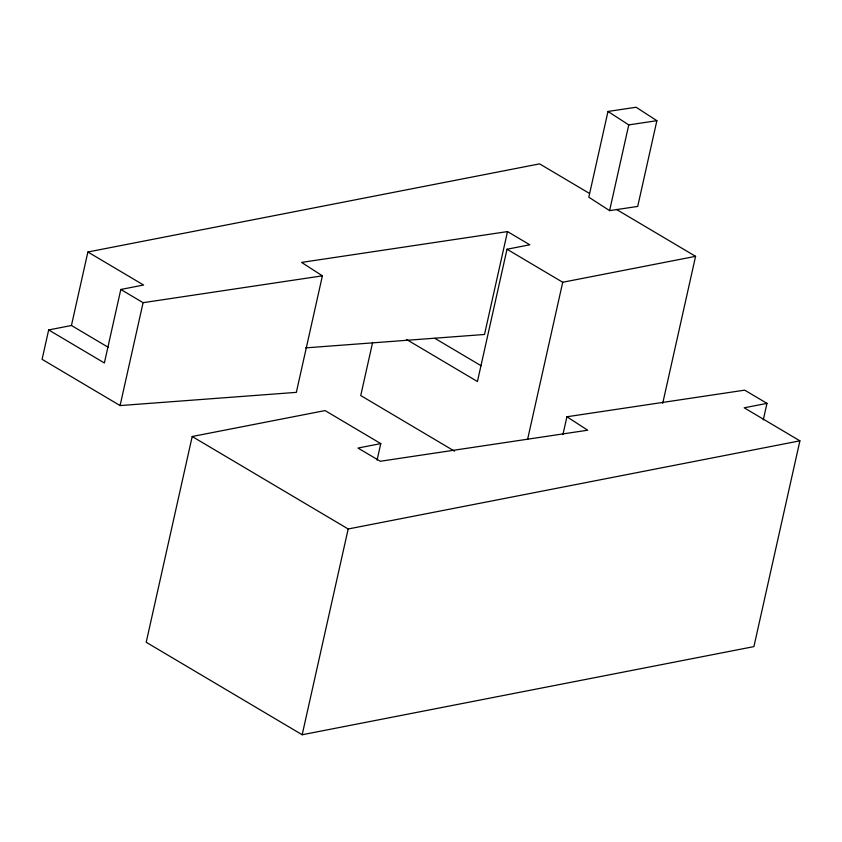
<?xml version="1.0" encoding="UTF-8"?>
<svg xmlns="http://www.w3.org/2000/svg" width="842" height="842" viewBox="0 0 842 842"><rect width="100%" height="100%" fill="white"/><g stroke="black" fill="none" stroke-linecap="round" stroke-linejoin="round"><path stroke-width="1.26" d="M108.218 347.293L71.444 325.496L48.668 329.938L42.1 359.334L120.09 405.57L296.342 392.361L322.391 275.839L301.615 262.409L507.505 231.582L529.786 244.79L507.01 249.232L477.435 381.521L406.465 339.442M71.444 325.496L87.873 252L539.596 163.864L589.326 193.344M87.873 252L143.582 285.028L120.806 289.469L104.376 362.965L48.668 329.938M120.09 405.57L143.087 302.688L322.391 275.839M377.079 460.079L380.763 443.608L325.065 410.58L192.197 436.503L146.203 642.278L302.183 734.75L753.906 646.614L799.9 440.84L744.191 407.812L766.967 403.371L763.273 419.905M372.638 342.347L360.744 395.561L454.554 451.186M302.183 734.75L348.178 528.976L799.9 440.84M507.505 231.582L484.508 334.474L305.614 347.883M527.576 439.471L562.719 282.259L695.576 256.336L662.717 403.318M607.987 111.46L588.821 197.196L609.597 210.637L637.71 206.427L656.876 120.69L636.099 107.25L607.987 111.46L628.764 124.9L656.876 120.69M609.597 210.637L628.764 124.9M562.919 434.64L566.919 416.769L744.686 390.151L766.967 403.371M380.763 443.608L357.987 448.049L380.268 461.258L587.695 430.209L566.919 416.769M616.46 209.437L695.576 256.336M507.01 249.232L562.719 282.259M434.872 338.337L481.066 365.723M120.806 289.469L143.087 302.688M192.197 436.503L348.178 528.976"/></g></svg>
